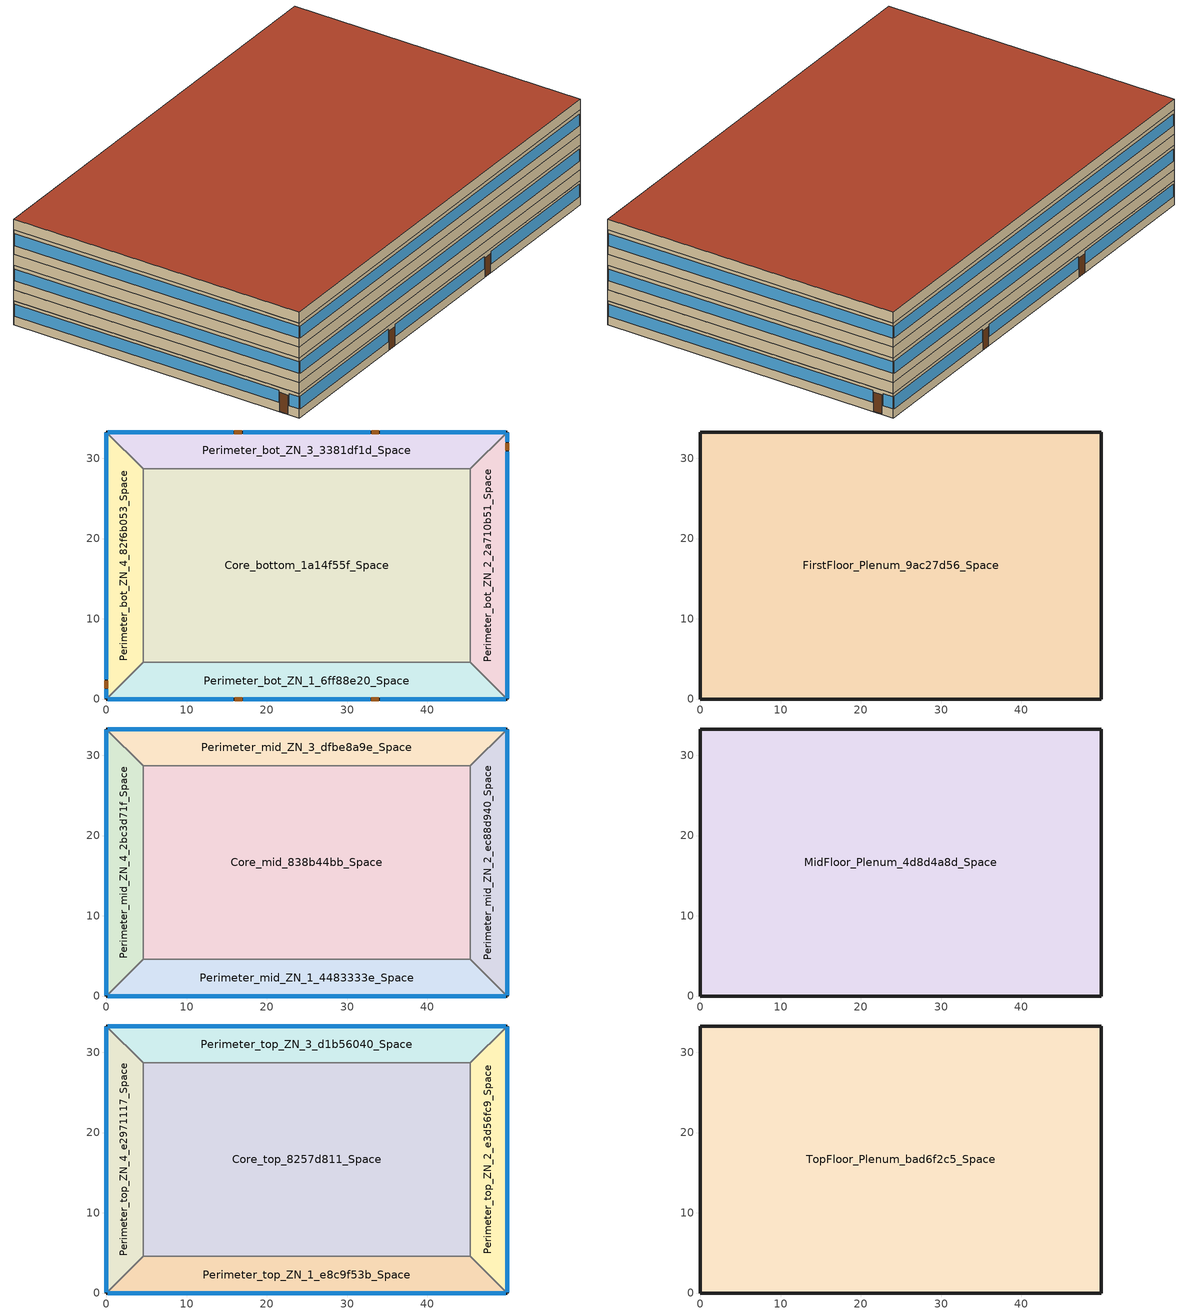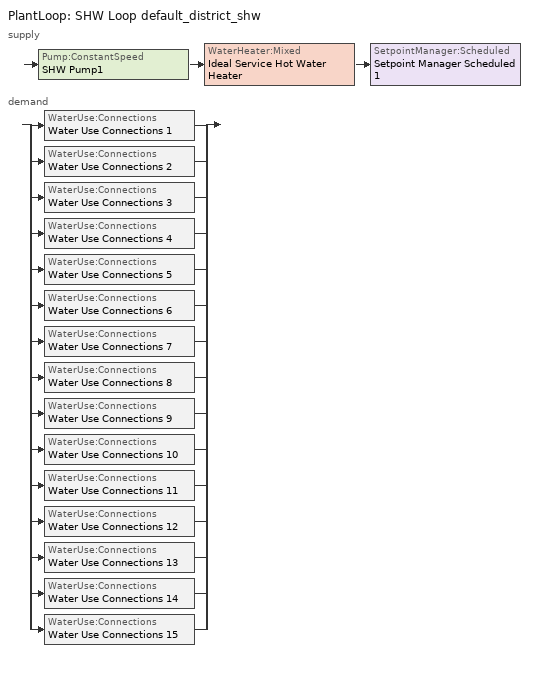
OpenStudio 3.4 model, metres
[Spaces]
Perimeter_bot_ZN_2_2a710b51_Space
 floor ground: 49.91,33.27 49.91,0 45.34,4.57 45.34,28.7 z0
 wall outside: 49.91,0 49.91,33.27 z0:2.74
 wall to Perimeter_bot_ZN_3_3381df1d_Space: 49.91,33.27 45.34,28.7 z0:2.74
 wall to Core_bottom_1a14f55f_Space: 45.34,28.7 45.34,4.57 z0:2.74
 wall to Perimeter_bot_ZN_1_6ff88e20_Space: 45.34,4.57 49.91,0 z0:2.74
 window (U 0.54 SHGC 0.25 Simple Glazing Window): 49.91,0.08 49.91,30.84 / 49.91,32.05 49.91,33.19 z0.99:2.36
 door (Typical Insulated Metal Door-R3): 49.91,30.99 49.91,31.9 z0.02:2.15
Perimeter_bot_ZN_3_3381df1d_Space
 floor ground: 49.91,33.27 45.34,28.7 4.57,28.7 0,33.27 z0
 wall outside: 49.91,33.27 0,33.27 z0:2.74
 wall to Perimeter_bot_ZN_4_82f6b053_Space: 0,33.27 4.57,28.7 z0:2.74
 wall to Core_bottom_1a14f55f_Space: 4.57,28.7 45.34,28.7 z0:2.74
 window (U 0.54 SHGC 0.25 Simple Glazing Window): 32.87,33.27 17.04,33.27 / 49.79,33.27 34.09,33.27 / 15.82,33.27 0.12,33.27 z0.98:2.37
 door (Typical Insulated Metal Door-R3): 16.84,33.27 15.93,33.27 / 33.94,33.27 33.03,33.27 z0.02:2.15
Perimeter_bot_ZN_4_82f6b053_Space
 floor ground: 4.57,28.7 4.57,4.57 0,0 0,33.27 z0
 wall outside: 0,33.27 0,0 z0:2.74
 wall to Perimeter_bot_ZN_1_6ff88e20_Space: 0,0 4.57,4.57 z0:2.74
 wall to Core_bottom_1a14f55f_Space: 4.57,4.57 4.57,28.7 z0:2.74
 window (U 0.54 SHGC 0.25 Simple Glazing Window): 0,33.19 0,2.44 / 0,1.22 0,0.08 z0.99:2.36
 door (Typical Insulated Metal Door-R3): 0,2.28 0,1.37 z0.02:2.15
Perimeter_bot_ZN_1_6ff88e20_Space
 floor ground: 49.91,0 0,0 4.57,4.57 45.34,4.57 z0
 wall outside: 0,0 49.91,0 z0:2.74
 wall to Core_bottom_1a14f55f_Space: 45.34,4.57 4.57,4.57 z0:2.74
 window (U 0.54 SHGC 0.25 Simple Glazing Window): 34.09,0 49.79,0 / 0.12,0 15.82,0 / 17.04,0 32.87,0 z0.98:2.37
 door (Typical Insulated Metal Door-R3): 16,0 16.92,0 / 33.01,0 33.93,0 z0.02:2.15
Core_bottom_1a14f55f_Space
 floor ground: 45.34,28.7 45.34,4.57 4.57,4.57 4.57,28.7 z0
FirstFloor_Plenum_9ac27d56_Space
 floor to Core_bottom_1a14f55f_Space: 45.34,28.7 45.34,4.57 4.57,4.57 4.57,28.7 z2.74
 floor to Perimeter_bot_ZN_1_6ff88e20_Space: 49.91,0 0,0 4.57,4.57 45.34,4.57 z2.74
 floor to Perimeter_bot_ZN_4_82f6b053_Space: 0,33.27 4.57,28.7 4.57,4.57 0,0 z2.74
 floor to Perimeter_bot_ZN_3_3381df1d_Space: 49.91,33.27 45.34,28.7 4.57,28.7 0,33.27 z2.74
 floor to Perimeter_bot_ZN_2_2a710b51_Space: 49.91,33.27 49.91,0 45.34,4.57 45.34,28.7 z2.74
 wall outside: 0,0 49.91,0 49.91,33.27 0,33.27 0,0 z2.74:3.96
Perimeter_mid_ZN_2_ec88d940_Space
 floor to FirstFloor_Plenum_9ac27d56_Space: 49.91,33.27 49.91,0 45.34,4.57 45.34,28.7 z3.96
 wall outside: 49.91,0 49.91,33.27 z3.96:6.7
 wall to Perimeter_mid_ZN_3_dfbe8a9e_Space: 49.91,33.27 45.34,28.7 z3.96:6.7
 wall to Core_mid_838b44bb_Space: 45.34,28.7 45.34,4.57 z3.96:6.7
 wall to Perimeter_mid_ZN_1_4483333e_Space: 45.34,4.57 49.91,0 z3.96:6.7
 window (U 0.54 SHGC 0.25 Simple Glazing Window): 49.91,0.08 49.91,33.19 z4.98:6.29
Perimeter_mid_ZN_3_dfbe8a9e_Space
 floor to FirstFloor_Plenum_9ac27d56_Space: 49.91,33.27 45.34,28.7 4.57,28.7 0,33.27 z3.96
 wall outside: 49.91,33.27 0,33.27 z3.96:6.7
 wall to Perimeter_mid_ZN_4_2bc3d71f_Space: 0,33.27 4.57,28.7 z3.96:6.7
 wall to Core_mid_838b44bb_Space: 4.57,28.7 45.34,28.7 z3.96:6.7
 window (U 0.54 SHGC 0.25 Simple Glazing Window): 49.79,33.27 0.12,33.27 z4.98:6.29
Perimeter_mid_ZN_4_2bc3d71f_Space
 floor to FirstFloor_Plenum_9ac27d56_Space: 4.57,28.7 4.57,4.57 0,0 0,33.27 z3.96
 wall outside: 0,33.27 0,0 z3.96:6.7
 wall to Perimeter_mid_ZN_1_4483333e_Space: 0,0 4.57,4.57 z3.96:6.7
 wall to Core_mid_838b44bb_Space: 4.57,4.57 4.57,28.7 z3.96:6.7
 window (U 0.54 SHGC 0.25 Simple Glazing Window): 0,33.19 0,0.08 z4.98:6.29
Perimeter_mid_ZN_1_4483333e_Space
 floor to FirstFloor_Plenum_9ac27d56_Space: 49.91,0 0,0 4.57,4.57 45.34,4.57 z3.96
 wall outside: 0,0 49.91,0 z3.96:6.7
 wall to Core_mid_838b44bb_Space: 45.34,4.57 4.57,4.57 z3.96:6.7
 window (U 0.54 SHGC 0.25 Simple Glazing Window): 0.12,0 49.79,0 z4.98:6.29
Core_mid_838b44bb_Space
 floor to FirstFloor_Plenum_9ac27d56_Space: 45.34,28.7 45.34,4.57 4.57,4.57 4.57,28.7 z3.96
MidFloor_Plenum_4d8d4a8d_Space
 floor to Core_mid_838b44bb_Space: 45.34,28.7 45.34,4.57 4.57,4.57 4.57,28.7 z6.7
 floor to Perimeter_mid_ZN_1_4483333e_Space: 49.91,0 0,0 4.57,4.57 45.34,4.57 z6.7
 floor to Perimeter_mid_ZN_4_2bc3d71f_Space: 0,33.27 4.57,28.7 4.57,4.57 0,0 z6.7
 floor to Perimeter_mid_ZN_3_dfbe8a9e_Space: 49.91,33.27 45.34,28.7 4.57,28.7 0,33.27 z6.7
 floor to Perimeter_mid_ZN_2_ec88d940_Space: 49.91,33.27 49.91,0 45.34,4.57 45.34,28.7 z6.7
 wall outside: 0,0 49.91,0 49.91,33.27 0,33.27 0,0 z6.7:7.92
Perimeter_top_ZN_2_e3d56fc9_Space
 floor to MidFloor_Plenum_4d8d4a8d_Space: 49.91,33.27 49.91,0 45.34,4.57 45.34,28.7 z7.92
 wall outside: 49.91,0 49.91,33.27 z7.92:10.66
 wall to Perimeter_top_ZN_3_d1b56040_Space: 49.91,33.27 45.34,28.7 z7.92:10.66
 wall to Core_top_8257d811_Space: 45.34,28.7 45.34,4.57 z7.92:10.66
 wall to Perimeter_top_ZN_1_e8c9f53b_Space: 45.34,4.57 49.91,0 z7.92:10.66
 window (U 0.54 SHGC 0.25 Simple Glazing Window): 49.91,0.08 49.91,33.19 z8.94:10.26
Perimeter_top_ZN_3_d1b56040_Space
 floor to MidFloor_Plenum_4d8d4a8d_Space: 49.91,33.27 45.34,28.7 4.57,28.7 0,33.27 z7.92
 wall outside: 49.91,33.27 0,33.27 z7.92:10.66
 wall to Perimeter_top_ZN_4_e2971117_Space: 0,33.27 4.57,28.7 z7.92:10.66
 wall to Core_top_8257d811_Space: 4.57,28.7 45.34,28.7 z7.92:10.66
 window (U 0.54 SHGC 0.25 Simple Glazing Window): 49.79,33.27 0.12,33.27 z8.94:10.26
Perimeter_top_ZN_4_e2971117_Space
 floor to MidFloor_Plenum_4d8d4a8d_Space: 4.57,28.7 4.57,4.57 0,0 0,33.27 z7.92
 wall outside: 0,33.27 0,0 z7.92:10.66
 wall to Perimeter_top_ZN_1_e8c9f53b_Space: 0,0 4.57,4.57 z7.92:10.66
 wall to Core_top_8257d811_Space: 4.57,4.57 4.57,28.7 z7.92:10.66
 window (U 0.54 SHGC 0.25 Simple Glazing Window): 0,33.19 0,0.08 z8.94:10.26
Perimeter_top_ZN_1_e8c9f53b_Space
 floor to MidFloor_Plenum_4d8d4a8d_Space: 49.91,0 0,0 4.57,4.57 45.34,4.57 z7.92
 wall outside: 0,0 49.91,0 z7.92:10.66
 wall to Core_top_8257d811_Space: 45.34,4.57 4.57,4.57 z7.92:10.66
 window (U 0.54 SHGC 0.25 Simple Glazing Window): 0.12,0 49.79,0 z8.94:10.26
Core_top_8257d811_Space
 floor to MidFloor_Plenum_4d8d4a8d_Space: 45.34,28.7 45.34,4.57 4.57,4.57 4.57,28.7 z7.92
TopFloor_Plenum_bad6f2c5_Space
 floor to Perimeter_top_ZN_1_e8c9f53b_Space: 49.91,0 0,0 4.57,4.57 45.34,4.57 z10.67
 floor to Core_top_8257d811_Space: 45.34,28.7 45.34,4.57 4.57,4.57 4.57,28.7 z10.67
 floor to Perimeter_top_ZN_3_d1b56040_Space: 49.91,33.27 45.34,28.7 4.57,28.7 0,33.27 z10.67
 floor to Perimeter_top_ZN_2_e3d56fc9_Space: 49.91,33.27 49.91,0 45.34,4.57 45.34,28.7 z10.67
 floor to Perimeter_top_ZN_4_e2971117_Space: 0,33.27 4.57,28.7 4.57,4.57 0,0 z10.67
 wall outside: 0,0 49.91,0 49.91,33.27 0,33.27 0,0 z10.67:11.89
 roof outside: 0,33.27 0,0 49.91,0 49.91,33.27 z11.89
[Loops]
PlantLoop 'SHW Loop default_district_shw'
 supply: Pump:ConstantSpeed 'SHW Pump1' > WaterHeater:Mixed 'Ideal Service Hot Water Heater' > SetpointManager:Scheduled 'Setpoint Manager Scheduled 1'
 demand: split
  | WaterUse:Connections 'Water Use Connections 1'
  | WaterUse:Connections 'Water Use Connections 2'
  | WaterUse:Connections 'Water Use Connections 3'
  | WaterUse:Connections 'Water Use Connections 4'
  | WaterUse:Connections 'Water Use Connections 5'
  | WaterUse:Connections 'Water Use Connections 6'
  | WaterUse:Connections 'Water Use Connections 7'
  | WaterUse:Connections 'Water Use Connections 8'
  | WaterUse:Connections 'Water Use Connections 9'
  | WaterUse:Connections 'Water Use Connections 10'
  | WaterUse:Connections 'Water Use Connections 11'
  | WaterUse:Connections 'Water Use Connections 12'
  | WaterUse:Connections 'Water Use Connections 13'
  | WaterUse:Connections 'Water Use Connections 14'
  | WaterUse:Connections 'Water Use Connections 15'
[Building]
Building 1: North Axis {deg}=0; Default Construction Set=Default Generic Construction Set; Standards Building Type=MediumOffice
[Site]
Site 1: Terrain=City
[SizingPeriod:DesignDay] Day of Month=21; Humidity Condition Type=Wetbulb; Solar Model Indicator=ASHRAEClearSky
Name | Maximum Dry-Bulb Temperature {C} | Daily Dry-Bulb Temperature Range {deltaC} | Barometric Pressure {Pa} | Wind Speed {m/s} | Wind Direction {deg} | Sky Clearness | Month | Day Type | Wetbulb or DewPoint at Maximum Dry-Bulb {C}
Tucscon-Davis-Monthan AFB Heating Design Day 99.6% Condns DB | 0.1 | 0 | 92091.4 | 2.5 | 150 | 0 | 12 | WinterDesignDay | 0.1
Tucscon-Davis-Monthan AFB Cooling Design Day 0.4% Condns DB=>MWB | 40 | 16.3 | 92091 | 4.9 | 292 | 1 | 6 | SummerDesignDay | 17.3
[Site:WaterMainsTemperature]
Calculation Method=CorrelationFromWeatherFile
[ClimateZones]
Climate Zone Institution Name 1=ASHRAE; Climate Zone Document Name 1=ANSI/ASHRAE Standard 169; Climate Zone Document Year 1=2006; Climate Zone Value 1=3A
[Material]
Name | Roughness | Thickness {m} | Conductivity {W/m-K} | Density {kg/m3} | Specific Heat {J/kg-K} | Thermal Absorptance | Solar Absorptance | Visible Absorptance
Roof Membrane - Highly | VeryRough | 0.0095 | 0.16 | 1211.29 | 1460 | 0.75 | 0.45 | 0.7
G01 13mm gypsum board | Smooth | 0.0127 | 0.16 | 800 | 1090 | 0.9 | 0.7 | 0.5
25mm Stucco | Smooth | 0.0254 | 0.72 | 1856 | 840 | 0.9 | 0.7 | 0.7
Acoustic Tile - 1/2 in. | MediumSmooth | 0.0127 | 0.057633 | 288.332 | 795.492 | 0.9 | 0 | 0
Std Wood 6inch | MediumSmooth | 0.15 | 0.12 | 540 | 1210 | 0.9 | 0.7 | 0.7
F08 Metal surface | Smooth | 0.0008 | 45.2497 | 7824.02 | 499.678 | 0.9 | 0.7 | 0.7
100mm Normalweight Concrete floor | MediumSmooth | 0.1016 | 2.31 | 2322 | 832 | 0.9 | 0.7 | 0.7
Metal Roof Surface | Smooth | 0.0008 | 45.28 | 7824 | 500 | 0.9 | 0.7 | 0.7
5/8 in. Gypsum Board | MediumSmooth | 0.0159 | 0.16 | 800 | 1090 | 0.9 | 0.7 | 0.7
4in. Normalweight Concrete | MediumRough | 0.1016 | 2.31 | 2322 | 832 | 0.9 | 0.7 | 0.7
8in. Normalweight Concrete | MediumRough | 0.2032 | 2.31 | 2322 | 832 | 0.9 | 0.7 | 0.7
Generic Roof Membrane | MediumRough | 0.01 | 0.16 | 1120 | 1460 | 0.9 | 0.65 | 0.65
Generic Acoustic Tile | MediumSmooth | 0.02 | 0.06 | 368 | 590 | 0.9 | 0.2 | 0.2
Generic 25mm Wood | MediumSmooth | 0.0254 | 0.15 | 608 | 1630 | 0.9 | 0.5 | 0.5
Generic HW Concrete | MediumRough | 0.2 | 1.95 | 2240 | 900 | 0.9 | 0.8 | 0.8
Generic Gypsum Board | MediumSmooth | 0.0127 | 0.16 | 800 | 1090 | 0.9 | 0.5 | 0.5
Generic Wall Air Gap | Smooth | 0.1 | 0.667 | 1.28 | 1000 | 0.9 | 0.7 | 0.7
Generic Ceiling Air Gap | Smooth | 0.1 | 0.556 | 1.28 | 1000 | 0.9 | 0.7 | 0.7
Generic Brick | MediumRough | 0.1 | 0.9 | 1920 | 790 | 0.9 | 0.65 | 0.65
Generic 50mm Insulation; Generic 25mm Insulation | MediumRough | 0.05 | 0.03 | 43 | 1210 | 0.9 | 0.7 | 0.7
Generic Painted Metal | Smooth | 0.0015 | 45 | 7690 | 410 | 0.9 | 0.5 | 0.5
Generic LW Concrete | MediumRough | 0.1 | 0.53 | 1280 | 840 | 0.9 | 0.8 | 0.8
Material 1 | Smooth | 0.1 | 0.1 | 0.1 | 100 |  | 0.65 | 0.65
[WindowMaterial:SimpleGlazingSystem] Solar Heat Gain Coefficient=0.25; Visible Transmittance=0.6
Name | U-Factor {W/m2-K}
WindowMaterial_1068f438 | 3.066262
U 0.54 SHGC 0.25 Simple Glazing | 3.06612
[Material:NoMass] Thermal Absorptance=0.9; Solar Absorptance=0.7
Name | Roughness | Thermal Resistance {m2-K/W} | Visible Absorptance
Typical Insulation R-9.73 | Smooth | 1.712828 | 0.7
Typical Insulation R-1.85 | Smooth | 0.326262 | 0.7
Typical Insulation R-6.78; Typical Carpet pad | Smooth | 0.21648 | 0.8
CP02 Carpet Pad | VeryRough | 0.21648 | 0.8
Typical Insulation R-24.52 | Smooth | 4.318887 | 0.7
Typical Insulation-R3 | MediumSmooth | 0.528331 | 0.7
[Construction]
Typical Insulated Steel Frame: 25mm Stucco, 5/8 in. Gypsum Board, Typical Insulation R-9.73, 5/8 in. Gypsum Board
Plenum Acoustic Tile: Acoustic Tile - 1/2 in.
U 0.54 SHGC 0.25 Simple Glazing Window: U 0.54 SHGC 0.25 Simple Glazing
InteriorFurnishings: Std Wood 6inch
Typical Interior Wall: G01 13mm gypsum board, G01 13mm gypsum board
U 0.54 SHGC 0.25 Simple Glazing: WindowMaterial_1068f438
Typical Insulated Carpeted 8in: 8in. Normalweight Concrete, Typical Carpet pad
Typical Insulated Metal Door-R3: F08 Metal surface, Typical Insulation-R3
Typical Insulated Metal Door: F08 Metal surface, Typical Insulation R-1.85
Typical Interior Floor: CP02 Carpet Pad, 100mm Normalweight Concrete floor
Typical IEAD Roof - Highly reflective: Roof Membrane - Highly, Typical Insulation R-24.52, Metal Roof Surface
Typical Interior Ceiling: 100mm Normalweight Concrete floor, CP02 Carpet Pad
Typical Insulated Exterior Mass: Typical Insulation R-6.78, 4in. Normalweight Concrete, Typical Carpet pad
Generic Interior Door: Generic 25mm Wood
Generic Single Pane: Generic Clear Glass
Generic Shade: Material 1
Generic Interior Ceiling: Generic LW Concrete, Generic Ceiling Air Gap, Generic Acoustic Tile
Generic Interior Wall: Generic Gypsum Board, Generic Wall Air Gap, Generic Gypsum Board
Generic Exposed Floor: Generic Painted Metal, Generic Ceiling Air Gap, Generic 50mm Insulation, Generic LW Concrete
Generic Interior Floor: Generic Acoustic Tile, Generic Ceiling Air Gap, Generic LW Concrete
Generic Ground Slab: Generic 50mm Insulation, Generic HW Concrete
Generic Roof: Generic Roof Membrane, Generic 50mm Insulation, Generic LW Concrete, Generic Ceiling Air Gap, Generic Acoustic Tile
Generic Exterior Wall: Generic Brick, Generic LW Concrete, Generic 50mm Insulation, Generic Wall Air Gap, Generic Gypsum Board
Generic Underground Wall: Generic 50mm Insulation, Generic HW Concrete, Generic Wall Air Gap, Generic Gypsum Board
Generic Underground Roof: Generic 50mm Insulation, Generic HW Concrete, Generic Ceiling Air Gap, Generic Acoustic Tile
Generic Double Pane: Generic Low-e Glass, Generic Window Air Gap, Generic Clear Glass
Generic Exterior Door: Generic Painted Metal, Generic 25mm Insulation, Generic Painted Metal
[DefaultConstructionSet]
Name | Default Exterior Surface Constructions | Default Interior Surface Constructions | Default Ground Contact Surface Constructions | Default Exterior SubSurface Constructions | Default Interior SubSurface Constructions | Adiabatic Surface Construction | Interior Partition Construction | Space Shading Construction
ConstructionSet_a67eca3e | Default Surface Constructions 2 | Default Surface Constructions 1 | Default Surface Constructions 3 | Default Sub Surface Constructions 2 | Default Sub Surface Constructions 1
ConstructionSet_f44f00f3 | Default Surface Constructions 5 | Default Surface Constructions 4 | Default Surface Constructions 6 | Default Sub Surface Constructions 4 | Default Sub Surface Constructions 3 | Typical Interior Wall
Default Generic Construction Set | Default Surface Constructions 8 | Default Surface Constructions 7 | Default Surface Constructions 9 | Default Sub Surface Constructions 6 | Default Sub Surface Constructions 5 | Generic Interior Wall | Generic Air Boundary | Generic Shade
[DefaultSurfaceConstructions]
Name | Floor Construction | Roof Ceiling Construction | Wall Construction
Default Surface Constructions 1 | Plenum Acoustic Tile | Typical Interior Ceiling
Default Surface Constructions 2; Default Surface Constructions 3
Default Surface Constructions 4 | Typical Interior Floor | Plenum Acoustic Tile | Typical Interior Wall
Default Surface Constructions 5 | Typical Insulated Exterior Mass | Typical IEAD Roof - Highly reflective | Typical Insulated Steel Frame
Default Surface Constructions 6 | Typical Insulated Carpeted 8in
Default Surface Constructions 7 | Generic Interior Floor | Generic Interior Ceiling | Generic Interior Wall
Default Surface Constructions 8 | Generic Exposed Floor | Generic Roof | Generic Exterior Wall
Default Surface Constructions 9 | Generic Ground Slab | Generic Underground Roof | Generic Underground Wall
[DefaultSubSurfaceConstructions]
Name | Fixed Window Construction | Operable Window Construction | Door Construction | Glass Door Construction | Overhead Door Construction | Skylight Construction
Default Sub Surface Constructions 1; Default Sub Surface Constructions 2; Default Sub Surface Constructions 3
Default Sub Surface Constructions 4 | U 0.54 SHGC 0.25 Simple Glazing | U 0.54 SHGC 0.25 Simple Glazing | Typical Insulated Metal Door
Default Sub Surface Constructions 5 | Generic Single Pane | Generic Single Pane | Generic Interior Door | Generic Single Pane
Default Sub Surface Constructions 6 | Generic Double Pane | Generic Double Pane | Generic Exterior Door | Generic Double Pane | Generic Exterior Door | Generic Double Pane
[WindowMaterial:Gas]
Generic Window Air Gap: Gas Type=Air; Thickness {m}=0.0127
[WindowMaterial:Glazing] Optical Data Type=SpectralAverage; Thickness {m}=0.006; Infrared Transmittance at Normal Incidence=0; Front Side Infrared Hemispherical Emissivity=0.84; Conductivity {W/m-K}=1; Dirt Correction Factor for Solar and Visible Transmittance=1; Solar Diffusing=No
Name | Solar Transmittance at Normal Incidence | Front Side Solar Reflectance at Normal Incidence | Back Side Solar Reflectance at Normal Incidence | Visible Transmittance at Normal Incidence | Front Side Visible Reflectance at Normal Incidence | Back Side Visible Reflectance at Normal Incidence | Back Side Infrared Hemispherical Emissivity
Generic Low-e Glass | 0.45 | 0.36 | 0.36 | 0.71 | 0.21 | 0.21 | 0.047
Generic Clear Glass | 0.77 | 0.07 | 0.07 | 0.88 | 0.08 | 0.08 | 0.84
[Construction:AirBoundary]
Generic Air Boundary: None, 0
[SpaceType]
custom_prototype_ideal_prog: Design Specification Outdoor Air Object=2016::WholeBuilding::Md Office_Ventilation
[People:Definition]
2016::WholeBuilding::Md Office_People: Number of People Calculation Method=People/Area; People per Space Floor Area {person/m2}=0.0538196; Fraction Radiant=0.3; Sensible Heat Fraction=Autocalculate
[People]
2016::WholeBuilding::Md Office_People: People Definition=2016::WholeBuilding::Md Office_People; Space or SpaceType=custom_prototype_ideal_prog; Number of People Schedule=OfficeMedium BLDG_OCC_SCH; Activity Level Schedule=OfficeMedium ACTIVITY_SCH; Multiplier=1
[Lights:Definition]
2016::WholeBuilding::Md Office_Lighting: Design Level Calculation Method=Watts/Area; Watts per Space Floor Area {W/m2}=8.503481; Fraction Radiant=0.7; Fraction Visible=0.2; Return Air Fraction=0
[Lights]
2016::WholeBuilding::Md Office_Lighting: Lights Definition=2016::WholeBuilding::Md Office_Lighting; Space or SpaceType=custom_prototype_ideal_prog; Schedule=OfficeMedium BLDG_LIGHT_SCH_2013; Fraction Replaceable=1
[ElectricEquipment:Definition]
2016::WholeBuilding::Md Office_Electric: Design Level Calculation Method=Watts/Area; Watts per Space Floor Area {W/m2}=8.072925; Fraction Latent=0; Fraction Radiant=0.5; Fraction Lost=0
[ElectricEquipment]
2016::WholeBuilding::Md Office_Electric: Electric Equipment Definition=2016::WholeBuilding::Md Office_Electric; Space or SpaceType=custom_prototype_ideal_prog; Schedule=OfficeMedium BLDG_EQUIP_SCH_2013
[SpaceInfiltration:DesignFlowRate]
2016::WholeBuilding::Md Office_Infiltration: Space or SpaceType=custom_prototype_ideal_prog; Schedule=OfficeMedium INFIL_SCH_PNNL; Design Flow Rate Calculation Method=Flow/ExteriorArea; Flow per Exterior Surface Area {m3/s-m2}=0.00030226; Constant Term Coefficient=1; Temperature Term Coefficient=0; Velocity Term Coefficient=0
[DesignSpecification:OutdoorAir]
2016::WholeBuilding::Md Office_Ventilation: Outdoor Air Flow per Floor Area {m3/s-m2}=0.0004318; Outdoor Air Flow Rate {m3/s}=0; Outdoor Air Flow Air Changes per Hour {1/hr}=0
[Space]
Name | Space Type | Default Construction Set | Building Story | Thermal Zone | Part of Total Floor Area
Perimeter_bot_ZN_2_2a710b51_Space | custom_prototype_ideal_prog | ConstructionSet_f44f00f3 | Floor1 | Perimeter_bot_ZN_2_2a710b51
Perimeter_bot_ZN_3_3381df1d_Space | custom_prototype_ideal_prog | ConstructionSet_f44f00f3 | Floor1 | Perimeter_bot_ZN_3_3381df1d
Perimeter_bot_ZN_4_82f6b053_Space | custom_prototype_ideal_prog | ConstructionSet_f44f00f3 | Floor1 | Perimeter_bot_ZN_4_82f6b053
Perimeter_bot_ZN_1_6ff88e20_Space | custom_prototype_ideal_prog | ConstructionSet_f44f00f3 | Floor1 | Perimeter_bot_ZN_1_6ff88e20
Core_bottom_1a14f55f_Space | custom_prototype_ideal_prog | ConstructionSet_f44f00f3 | Floor1 | Core_bottom_1a14f55f
TopFloor_Plenum_bad6f2c5_Space |  | ConstructionSet_a67eca3e | Floor4 | TopFloor_Plenum_bad6f2c5 | No
FirstFloor_Plenum_9ac27d56_Space |  | ConstructionSet_a67eca3e | Floor2 | FirstFloor_Plenum_9ac27d56 | No
Perimeter_mid_ZN_2_ec88d940_Space | custom_prototype_ideal_prog | ConstructionSet_f44f00f3 | Floor2 | Perimeter_mid_ZN_2_ec88d940
Perimeter_mid_ZN_3_dfbe8a9e_Space | custom_prototype_ideal_prog | ConstructionSet_f44f00f3 | Floor2 | Perimeter_mid_ZN_3_dfbe8a9e
Perimeter_mid_ZN_4_2bc3d71f_Space | custom_prototype_ideal_prog | ConstructionSet_f44f00f3 | Floor2 | Perimeter_mid_ZN_4_2bc3d71f
Perimeter_mid_ZN_1_4483333e_Space | custom_prototype_ideal_prog | ConstructionSet_f44f00f3 | Floor2 | Perimeter_mid_ZN_1_4483333e
Core_mid_838b44bb_Space | custom_prototype_ideal_prog | ConstructionSet_f44f00f3 | Floor2 | Core_mid_838b44bb
MidFloor_Plenum_4d8d4a8d_Space |  | ConstructionSet_a67eca3e | Floor3 | MidFloor_Plenum_4d8d4a8d | No
Perimeter_top_ZN_2_e3d56fc9_Space | custom_prototype_ideal_prog | ConstructionSet_f44f00f3 | Floor3 | Perimeter_top_ZN_2_e3d56fc9
Perimeter_top_ZN_3_d1b56040_Space | custom_prototype_ideal_prog | ConstructionSet_f44f00f3 | Floor3 | Perimeter_top_ZN_3_d1b56040
Perimeter_top_ZN_4_e2971117_Space | custom_prototype_ideal_prog | ConstructionSet_f44f00f3 | Floor3 | Perimeter_top_ZN_4_e2971117
Perimeter_top_ZN_1_e8c9f53b_Space | custom_prototype_ideal_prog | ConstructionSet_f44f00f3 | Floor3 | Perimeter_top_ZN_1_e8c9f53b
Core_top_8257d811_Space | custom_prototype_ideal_prog | ConstructionSet_f44f00f3 | Floor3 | Core_top_8257d811
[ThermalZone] Use Ideal Air Loads=No
Name | Ceiling Height {m} | Volume {m3} | Thermostat
Perimeter_bot_ZN_2_2a710b51 | 2.74 | 359.555 | 2016::WholeBuilding::Md Office_Setpoint
Perimeter_bot_ZN_3_3381df1d | 2.74 | 567.974 | 2016::WholeBuilding::Md Office_Setpoint 1
Perimeter_bot_ZN_4_82f6b053 | 2.74 | 359.555 | 2016::WholeBuilding::Md Office_Setpoint 2
Perimeter_bot_ZN_1_6ff88e20 | 2.74 | 567.974 | 2016::WholeBuilding::Md Office_Setpoint 3
Core_bottom_1a14f55f | 2.74 | 2695.34 | 2016::WholeBuilding::Md Office_Setpoint 4
TopFloor_Plenum_bad6f2c5; FirstFloor_Plenum_9ac27d56; MidFloor_Plenum_4d8d4a8d | 1.22 | 2026.09
Perimeter_mid_ZN_2_ec88d940 | 2.74 | 359.555 | 2016::WholeBuilding::Md Office_Setpoint 5
Perimeter_mid_ZN_3_dfbe8a9e | 2.74 | 567.974 | 2016::WholeBuilding::Md Office_Setpoint 6
Perimeter_mid_ZN_4_2bc3d71f | 2.74 | 359.555 | 2016::WholeBuilding::Md Office_Setpoint 7
Perimeter_mid_ZN_1_4483333e | 2.74 | 567.974 | 2016::WholeBuilding::Md Office_Setpoint 8
Core_mid_838b44bb | 2.74 | 2695.34 | 2016::WholeBuilding::Md Office_Setpoint 9
Perimeter_top_ZN_2_e3d56fc9 | 2.74 | 359.555 | 2016::WholeBuilding::Md Office_Setpoint 10
Perimeter_top_ZN_3_d1b56040 | 2.74 | 567.974 | 2016::WholeBuilding::Md Office_Setpoint 11
Perimeter_top_ZN_4_e2971117 | 2.74 | 359.555 | 2016::WholeBuilding::Md Office_Setpoint 12
Perimeter_top_ZN_1_e8c9f53b | 2.74 | 567.974 | 2016::WholeBuilding::Md Office_Setpoint 13
Core_top_8257d811 | 2.74 | 2695.34 | 2016::WholeBuilding::Md Office_Setpoint 14
[Sizing:Zone] Zone Cooling Design Supply Air Temperature Input Method=SupplyAirTemperature; Zone Cooling Design Supply Air Temperature {C}=14; Zone Cooling Design Supply Air Temperature Difference {deltaC}=11.11; Zone Heating Design Supply Air Temperature Input Method=SupplyAirTemperature; Zone Heating Design Supply Air Temperature {C}=40; Zone Heating Design Supply Air Temperature Difference {deltaC}=11.11; Zone Cooling Design Supply Air Humidity Ratio {kg-H2O/kg-air}=0.0085; Zone Heating Design Supply Air Humidity Ratio {kg-H2O/kg-air}=0.008; Cooling Design Air Flow Method=DesignDay; Heating Design Air Flow Method=DesignDay; Account for Dedicated Outdoor Air System=No; Dedicated Outdoor Air System Control Strategy=NeutralSupplyAir; Dedicated Outdoor Air Low Setpoint Temperature for Design {C}=autosize; Dedicated Outdoor Air High Setpoint Temperature for Design {C}=autosize
Perimeter_bot_ZN_2_2a710b51; Perimeter_bot_ZN_3_3381df1d; Perimeter_bot_ZN_4_82f6b053; Perimeter_bot_ZN_1_6ff88e20; Core_bottom_1a14f55f; TopFloor_Plenum_bad6f2c5; FirstFloor_Plenum_9ac27d56; Perimeter_mid_ZN_2_ec88d940; Perimeter_mid_ZN_3_dfbe8a9e; Perimeter_mid_ZN_4_2bc3d71f; Perimeter_mid_ZN_1_4483333e; Core_mid_838b44bb; MidFloor_Plenum_4d8d4a8d; Perimeter_top_ZN_2_e3d56fc9; Perimeter_top_ZN_3_d1b56040; Perimeter_top_ZN_4_e2971117; Perimeter_top_ZN_1_e8c9f53b; Core_top_8257d811
[Zone equipment]
Perimeter_bot_ZN_2_2a710b51: Perimeter_bot_ZN_2_2a710b51 Ideal Loads Air System
Perimeter_bot_ZN_3_3381df1d: Perimeter_bot_ZN_3_3381df1d Ideal Loads Air System
Perimeter_bot_ZN_4_82f6b053: Perimeter_bot_ZN_4_82f6b053 Ideal Loads Air System
Perimeter_bot_ZN_1_6ff88e20: Perimeter_bot_ZN_1_6ff88e20 Ideal Loads Air System
Core_bottom_1a14f55f: Core_bottom_1a14f55f Ideal Loads Air System
Perimeter_mid_ZN_2_ec88d940: Perimeter_mid_ZN_2_ec88d940 Ideal Loads Air System
Perimeter_mid_ZN_3_dfbe8a9e: Perimeter_mid_ZN_3_dfbe8a9e Ideal Loads Air System
Perimeter_mid_ZN_4_2bc3d71f: Perimeter_mid_ZN_4_2bc3d71f Ideal Loads Air System
Perimeter_mid_ZN_1_4483333e: Perimeter_mid_ZN_1_4483333e Ideal Loads Air System
Core_mid_838b44bb: Core_mid_838b44bb Ideal Loads Air System
Perimeter_top_ZN_2_e3d56fc9: Perimeter_top_ZN_2_e3d56fc9 Ideal Loads Air System
Perimeter_top_ZN_3_d1b56040: Perimeter_top_ZN_3_d1b56040 Ideal Loads Air System
Perimeter_top_ZN_4_e2971117: Perimeter_top_ZN_4_e2971117 Ideal Loads Air System
Perimeter_top_ZN_1_e8c9f53b: Perimeter_top_ZN_1_e8c9f53b Ideal Loads Air System
Core_top_8257d811: Core_top_8257d811 Ideal Loads Air System
[BuildingStory]
Floor1; Floor4; Floor2; Floor3
[InternalMass:Definition] Construction=InteriorFurnishings; Design Level Calculation Method=SurfaceArea
Name | Surface Area {m2}
Internal Mass Definition 1_1::Perimeter_bot_ZN_2_2a710b51_Space; Internal Mass Definition 1_3::Perimeter_bot_ZN_4_82f6b053_Space; Internal Mass Definition 1_1::Perimeter_mid_ZN_2_ec88d940_Space; Internal Mass Definition 1_3::Perimeter_mid_ZN_4_2bc3d71f_Space; Internal Mass Definition 1_1::Perimeter_top_ZN_2_e3d56fc9_Space; Internal Mass Definition 1_3::Perimeter_top_ZN_4_e2971117_Space | 262.44
Internal Mass Definition 1_2::Perimeter_bot_ZN_3_3381df1d_Space; Internal Mass Definition 1_4::Perimeter_bot_ZN_1_6ff88e20_Space; Internal Mass Definition 1_2::Perimeter_mid_ZN_3_dfbe8a9e_Space; Internal Mass Definition 1_4::Perimeter_mid_ZN_1_4483333e_Space; Internal Mass Definition 1_2::Perimeter_top_ZN_3_d1b56040_Space; Internal Mass Definition 1_4::Perimeter_top_ZN_1_e8c9f53b_Space | 414.58
Internal Mass Definition 1_5::Core_bottom_1a14f55f_Space; Internal Mass Definition 1_5::Core_mid_838b44bb_Space; Internal Mass Definition 1_5::Core_top_8257d811_Space | 1967.4
[InternalMass] Multiplier=1
Name | Internal Mass Definition | Space or SpaceType
Internal Mass Definition 1_1::Perimeter_bot_ZN_2_2a710b51_Space | Internal Mass Definition 1_1::Perimeter_bot_ZN_2_2a710b51_Space | Perimeter_bot_ZN_2_2a710b51_Space
Internal Mass Definition 1_2::Perimeter_bot_ZN_3_3381df1d_Space | Internal Mass Definition 1_2::Perimeter_bot_ZN_3_3381df1d_Space | Perimeter_bot_ZN_3_3381df1d_Space
Internal Mass Definition 1_3::Perimeter_bot_ZN_4_82f6b053_Space | Internal Mass Definition 1_3::Perimeter_bot_ZN_4_82f6b053_Space | Perimeter_bot_ZN_4_82f6b053_Space
Internal Mass Definition 1_4::Perimeter_bot_ZN_1_6ff88e20_Space | Internal Mass Definition 1_4::Perimeter_bot_ZN_1_6ff88e20_Space | Perimeter_bot_ZN_1_6ff88e20_Space
Internal Mass Definition 1_5::Core_bottom_1a14f55f_Space | Internal Mass Definition 1_5::Core_bottom_1a14f55f_Space | Core_bottom_1a14f55f_Space
Internal Mass Definition 1_1::Perimeter_mid_ZN_2_ec88d940_Space | Internal Mass Definition 1_1::Perimeter_mid_ZN_2_ec88d940_Space | Perimeter_mid_ZN_2_ec88d940_Space
Internal Mass Definition 1_2::Perimeter_mid_ZN_3_dfbe8a9e_Space | Internal Mass Definition 1_2::Perimeter_mid_ZN_3_dfbe8a9e_Space | Perimeter_mid_ZN_3_dfbe8a9e_Space
Internal Mass Definition 1_3::Perimeter_mid_ZN_4_2bc3d71f_Space | Internal Mass Definition 1_3::Perimeter_mid_ZN_4_2bc3d71f_Space | Perimeter_mid_ZN_4_2bc3d71f_Space
Internal Mass Definition 1_4::Perimeter_mid_ZN_1_4483333e_Space | Internal Mass Definition 1_4::Perimeter_mid_ZN_1_4483333e_Space | Perimeter_mid_ZN_1_4483333e_Space
Internal Mass Definition 1_5::Core_mid_838b44bb_Space | Internal Mass Definition 1_5::Core_mid_838b44bb_Space | Core_mid_838b44bb_Space
Internal Mass Definition 1_1::Perimeter_top_ZN_2_e3d56fc9_Space | Internal Mass Definition 1_1::Perimeter_top_ZN_2_e3d56fc9_Space | Perimeter_top_ZN_2_e3d56fc9_Space
Internal Mass Definition 1_2::Perimeter_top_ZN_3_d1b56040_Space | Internal Mass Definition 1_2::Perimeter_top_ZN_3_d1b56040_Space | Perimeter_top_ZN_3_d1b56040_Space
Internal Mass Definition 1_3::Perimeter_top_ZN_4_e2971117_Space | Internal Mass Definition 1_3::Perimeter_top_ZN_4_e2971117_Space | Perimeter_top_ZN_4_e2971117_Space
Internal Mass Definition 1_4::Perimeter_top_ZN_1_e8c9f53b_Space | Internal Mass Definition 1_4::Perimeter_top_ZN_1_e8c9f53b_Space | Perimeter_top_ZN_1_e8c9f53b_Space
Internal Mass Definition 1_5::Core_top_8257d811_Space | Internal Mass Definition 1_5::Core_top_8257d811_Space | Core_top_8257d811_Space
[WaterUse:Equipment:Definition] Target Temperature Schedule=60.0C Hot Water; Sensible Fraction Schedule=0.2 Hot Water Sensible Fraction; Latent Fraction Schedule=0.05 Hot Water Latent Fraction
Name | Peak Flow Rate {m3/s}
MediumOffice Building_Service Hot Water..Perimeter_bot_ZN_2_2a710b51; MediumOffice Building_Service Hot Water..Perimeter_bot_ZN_4_82f6b053; MediumOffice Building_Service Hot Water..Perimeter_mid_ZN_2_ec88d940; MediumOffice Building_Service Hot Water..Perimeter_mid_ZN_4_2bc3d71f; MediumOffice Building_Service Hot Water..Perimeter_top_ZN_2_e3d56fc9; MediumOffice Building_Service Hot Water..Perimeter_top_ZN_4_e2971117 | 1.41242e-06
MediumOffice Building_Service Hot Water..Perimeter_bot_ZN_3_3381df1d; MediumOffice Building_Service Hot Water..Perimeter_bot_ZN_1_6ff88e20; MediumOffice Building_Service Hot Water..Perimeter_mid_ZN_3_dfbe8a9e; MediumOffice Building_Service Hot Water..Perimeter_mid_ZN_1_4483333e; MediumOffice Building_Service Hot Water..Perimeter_top_ZN_3_d1b56040; MediumOffice Building_Service Hot Water..Perimeter_top_ZN_1_e8c9f53b | 2.23114e-06
MediumOffice Building_Service Hot Water..Core_bottom_1a14f55f; MediumOffice Building_Service Hot Water..Core_mid_838b44bb; MediumOffice Building_Service Hot Water..Core_top_8257d811 | 1.05879e-05
[WaterUse:Equipment] Flow Rate Fraction Schedule=MediumOffice Building_Service Hot Water Schedule
Name | Water Use Equipment Definition | Space
MediumOffice Building_Service Hot Water..Perimeter_bot_ZN_2_2a710b51 | MediumOffice Building_Service Hot Water..Perimeter_bot_ZN_2_2a710b51 | Perimeter_bot_ZN_2_2a710b51_Space
MediumOffice Building_Service Hot Water..Perimeter_bot_ZN_3_3381df1d | MediumOffice Building_Service Hot Water..Perimeter_bot_ZN_3_3381df1d | Perimeter_bot_ZN_3_3381df1d_Space
MediumOffice Building_Service Hot Water..Perimeter_bot_ZN_4_82f6b053 | MediumOffice Building_Service Hot Water..Perimeter_bot_ZN_4_82f6b053 | Perimeter_bot_ZN_4_82f6b053_Space
MediumOffice Building_Service Hot Water..Perimeter_bot_ZN_1_6ff88e20 | MediumOffice Building_Service Hot Water..Perimeter_bot_ZN_1_6ff88e20 | Perimeter_bot_ZN_1_6ff88e20_Space
MediumOffice Building_Service Hot Water..Core_bottom_1a14f55f | MediumOffice Building_Service Hot Water..Core_bottom_1a14f55f | Core_bottom_1a14f55f_Space
MediumOffice Building_Service Hot Water..Perimeter_mid_ZN_2_ec88d940 | MediumOffice Building_Service Hot Water..Perimeter_mid_ZN_2_ec88d940 | Perimeter_mid_ZN_2_ec88d940_Space
MediumOffice Building_Service Hot Water..Perimeter_mid_ZN_3_dfbe8a9e | MediumOffice Building_Service Hot Water..Perimeter_mid_ZN_3_dfbe8a9e | Perimeter_mid_ZN_3_dfbe8a9e_Space
MediumOffice Building_Service Hot Water..Perimeter_mid_ZN_4_2bc3d71f | MediumOffice Building_Service Hot Water..Perimeter_mid_ZN_4_2bc3d71f | Perimeter_mid_ZN_4_2bc3d71f_Space
MediumOffice Building_Service Hot Water..Perimeter_mid_ZN_1_4483333e | MediumOffice Building_Service Hot Water..Perimeter_mid_ZN_1_4483333e | Perimeter_mid_ZN_1_4483333e_Space
MediumOffice Building_Service Hot Water..Core_mid_838b44bb | MediumOffice Building_Service Hot Water..Core_mid_838b44bb | Core_mid_838b44bb_Space
MediumOffice Building_Service Hot Water..Perimeter_top_ZN_2_e3d56fc9 | MediumOffice Building_Service Hot Water..Perimeter_top_ZN_2_e3d56fc9 | Perimeter_top_ZN_2_e3d56fc9_Space
MediumOffice Building_Service Hot Water..Perimeter_top_ZN_3_d1b56040 | MediumOffice Building_Service Hot Water..Perimeter_top_ZN_3_d1b56040 | Perimeter_top_ZN_3_d1b56040_Space
MediumOffice Building_Service Hot Water..Perimeter_top_ZN_4_e2971117 | MediumOffice Building_Service Hot Water..Perimeter_top_ZN_4_e2971117 | Perimeter_top_ZN_4_e2971117_Space
MediumOffice Building_Service Hot Water..Perimeter_top_ZN_1_e8c9f53b | MediumOffice Building_Service Hot Water..Perimeter_top_ZN_1_e8c9f53b | Perimeter_top_ZN_1_e8c9f53b_Space
MediumOffice Building_Service Hot Water..Core_top_8257d811 | MediumOffice Building_Service Hot Water..Core_top_8257d811 | Core_top_8257d811_Space
[WaterUse:Connections] Hot Water Supply Temperature Schedule=60.0C Hot Water; Drain Water Heat Exchanger Type=None; Drain Water Heat Exchanger Destination=Plant
Name | Water Use Equipment Name 1
Water Use Connections 1 | MediumOffice Building_Service Hot Water..Perimeter_bot_ZN_2_2a710b51
Water Use Connections 2 | MediumOffice Building_Service Hot Water..Perimeter_bot_ZN_3_3381df1d
Water Use Connections 3 | MediumOffice Building_Service Hot Water..Perimeter_bot_ZN_4_82f6b053
Water Use Connections 4 | MediumOffice Building_Service Hot Water..Perimeter_bot_ZN_1_6ff88e20
Water Use Connections 5 | MediumOffice Building_Service Hot Water..Core_bottom_1a14f55f
Water Use Connections 6 | MediumOffice Building_Service Hot Water..Perimeter_mid_ZN_2_ec88d940
Water Use Connections 7 | MediumOffice Building_Service Hot Water..Perimeter_mid_ZN_3_dfbe8a9e
Water Use Connections 8 | MediumOffice Building_Service Hot Water..Perimeter_mid_ZN_4_2bc3d71f
Water Use Connections 9 | MediumOffice Building_Service Hot Water..Perimeter_mid_ZN_1_4483333e
Water Use Connections 10 | MediumOffice Building_Service Hot Water..Core_mid_838b44bb
Water Use Connections 11 | MediumOffice Building_Service Hot Water..Perimeter_top_ZN_2_e3d56fc9
Water Use Connections 12 | MediumOffice Building_Service Hot Water..Perimeter_top_ZN_3_d1b56040
Water Use Connections 13 | MediumOffice Building_Service Hot Water..Perimeter_top_ZN_4_e2971117
Water Use Connections 14 | MediumOffice Building_Service Hot Water..Perimeter_top_ZN_1_e8c9f53b
Water Use Connections 15 | MediumOffice Building_Service Hot Water..Core_top_8257d811
[ThermostatSetpoint:DualSetpoint] Heating Setpoint Temperature Schedule=OfficeMedium HTGSETP_SCH_YES_OPTIMUM; Cooling Setpoint Temperature Schedule=OfficeMedium CLGSETP_SCH_YES_OPTIMUM
2016::WholeBuilding::Md Office_Setpoint; 2016::WholeBuilding::Md Office_Setpoint 1; 2016::WholeBuilding::Md Office_Setpoint 2; 2016::WholeBuilding::Md Office_Setpoint 3; 2016::WholeBuilding::Md Office_Setpoint 4; 2016::WholeBuilding::Md Office_Setpoint 5; 2016::WholeBuilding::Md Office_Setpoint 6; 2016::WholeBuilding::Md Office_Setpoint 7; 2016::WholeBuilding::Md Office_Setpoint 8; 2016::WholeBuilding::Md Office_Setpoint 9; 2016::WholeBuilding::Md Office_Setpoint 10; 2016::WholeBuilding::Md Office_Setpoint 11; 2016::WholeBuilding::Md Office_Setpoint 12; 2016::WholeBuilding::Md Office_Setpoint 13; 2016::WholeBuilding::Md Office_Setpoint 14
[ZoneHVAC:IdealLoadsAirSystem] Maximum Heating Supply Air Temperature {C}=50; Minimum Cooling Supply Air Temperature {C}=13; Heating Limit=NoLimit; Cooling Limit=NoLimit; Dehumidification Control Type=None; Demand Controlled Ventilation Type=None; Outdoor Air Economizer Type=NoEconomizer; Sensible Heat Recovery Effectiveness=0; Latent Heat Recovery Effectiveness=0
Perimeter_bot_ZN_2_2a710b51 Ideal Loads Air System; Perimeter_bot_ZN_3_3381df1d Ideal Loads Air System; Perimeter_bot_ZN_4_82f6b053 Ideal Loads Air System; Perimeter_bot_ZN_1_6ff88e20 Ideal Loads Air System; Core_bottom_1a14f55f Ideal Loads Air System; Perimeter_mid_ZN_2_ec88d940 Ideal Loads Air System; Perimeter_mid_ZN_3_dfbe8a9e Ideal Loads Air System; Perimeter_mid_ZN_4_2bc3d71f Ideal Loads Air System; Perimeter_mid_ZN_1_4483333e Ideal Loads Air System; Core_mid_838b44bb Ideal Loads Air System; Perimeter_top_ZN_2_e3d56fc9 Ideal Loads Air System; Perimeter_top_ZN_3_d1b56040 Ideal Loads Air System; Perimeter_top_ZN_4_e2971117 Ideal Loads Air System; Perimeter_top_ZN_1_e8c9f53b Ideal Loads Air System; Core_top_8257d811 Ideal Loads Air System
[PlantLoop]
SHW Loop default_district_shw: Glycol Concentration=0; Maximum Loop Temperature {C}=60; Minimum Loop Temperature {C}=10; Plant Loop Volume {m3}=Autocalculate; Load Distribution Scheme=Optimal
[Sizing:Plant]
SHW Loop default_district_shw: Loop Type=Heating; Design Loop Exit Temperature {C}=60; Loop Design Temperature Difference {deltaC}=5; Sizing Option=NonCoincident; Zone Timesteps in Averaging Window=1; Coincident Sizing Factor Mode=None
[SetpointManager:Scheduled]
Setpoint Manager Scheduled 1: Control Variable=Temperature; Schedule=60C Hot Water
[Pump:ConstantSpeed]
SHW Pump1: Rated Flow Rate {m3/s}=autosize; Rated Pump Head {Pa}=29891; Rated Power Consumption {W}=autosize; Motor Efficiency=0.9; Fraction of Motor Inefficiencies to Fluid Stream=0; Pump Control Type=Intermittent; Design Power Sizing Method=PowerPerFlowPerPressure; Design Electric Power per Unit Flow Rate {W/(m3/s)}=348701.1; Design Shaft Power per Unit Flow Rate per Unit Head {W-s/m3-Pa}=1.28205
[WaterHeater:Mixed]
Ideal Service Hot Water Heater: Tank Volume {m3}=0; Setpoint Temperature Schedule=Schedule Ruleset 2; Deadband Temperature Difference {deltaC}=2; Maximum Temperature Limit {C}=82.22; Heater Control Type=Modulate; Heater Maximum Capacity {W}=1000000; Heater Fuel Type=DistrictHeating; Heater Thermal Efficiency=1; Off Cycle Parasitic Fuel Consumption Rate {W}=20; Off Cycle Parasitic Fuel Type=DistrictHeating; Off Cycle Parasitic Heat Fraction to Tank=0.8; On Cycle Parasitic Fuel Type=DistrictHeating; Ambient Temperature Indicator=Schedule; Ambient Temperature Schedule=22C Ambient Condition; Off Cycle Loss Coefficient to Ambient Temperature {W/K}=0; On Cycle Loss Coefficient to Ambient Temperature {W/K}=0; Use Side Effectiveness=1; Source Side Effectiveness=1; Use Side Design Flow Rate {m3/s}=autosize; Source Side Design Flow Rate {m3/s}=autosize; Indirect Water Heating Recovery Time {hr}=1.5; Source Side Flow Control Mode=IndirectHeatPrimarySetpoint
[WaterHeater:Sizing]
Ideal Service Hot Water Heater: Design Mode=PeakDraw; Time Storage Can Meet Peak Draw {hr}=0.538503; Time for Tank Recovery {hr}=0; Nominal Tank Volume for Autosizing Plant Connections {m3}=1
[Schedule:Ruleset]
Name | Default Day Schedule | Summer Design Day Schedule | Winter Design Day Schedule | Holiday Schedule
OfficeMedium BLDG_LIGHT_SCH_2013 | OfficeMedium BLDG_LIGHT_SCH_2013_Sat | OfficeMedium BLDG_LIGHT_SCH_2013_SmrDsn 1 | OfficeMedium BLDG_LIGHT_SCH_2013_WntrDsn 1
OfficeMedium INFIL_SCH_PNNL | OfficeMedium INFIL_SCH_PNNL_Default | OfficeMedium INFIL_SCH_PNNL_SmrDsn 1 | OfficeMedium INFIL_SCH_PNNL_WntrDsn 1
OfficeMedium HTGSETP_SCH_YES_OPTIMUM | OfficeMedium HTGSETP_SCH_YES_OPTIMUM_Default | OfficeMedium HTGSETP_SCH_YES_OPTIMUM_SmrDsn 1 | OfficeMedium HTGSETP_SCH_YES_OPTIMUM_WntrDsn 1
MediumOffice Building_Service Hot Water Schedule | MediumOffice Building_Service Hot Water Schedule_Sunday | MediumOffice Building_Service Hot Water Schedule_SmrDsn 1 | MediumOffice Building_Service Hot Water Schedule_WntrDsn 1 | MediumOffice Building_Service Hot Water Schedule_Hol 1
OfficeMedium CLGSETP_SCH_YES_OPTIMUM | OfficeMedium CLGSETP_SCH_YES_OPTIMUM_Default | OfficeMedium CLGSETP_SCH_YES_OPTIMUM_SmrDsn 1 | OfficeMedium CLGSETP_SCH_YES_OPTIMUM_WntrDsn 1
OfficeMedium BLDG_OCC_SCH | OfficeMedium BLDG_OCC_SCH_Default | OfficeMedium BLDG_OCC_SCH_SmrDsn 1 | OfficeMedium BLDG_OCC_SCH_WntrDsn 1
OfficeMedium ACTIVITY_SCH | OfficeMedium ACTIVITY_SCH_Default | OfficeMedium ACTIVITY_SCH_SmrDsn 1 | OfficeMedium ACTIVITY_SCH_WntrDsn 1
OfficeMedium BLDG_EQUIP_SCH_2013 | OfficeMedium BLDG_EQUIP_SCH_2013_Sat | OfficeMedium BLDG_EQUIP_SCH_2013_SmrDsn 1 | OfficeMedium BLDG_EQUIP_SCH_2013_WntrDsn 1
60.0C Hot Water | Schedule Day 15
0.2 Hot Water Sensible Fraction | Schedule Day 16
0.05 Hot Water Latent Fraction | Schedule Day 17
60C Hot Water | Schedule Day 18
Schedule Ruleset 2 | Schedule Day 20
22C Ambient Condition | Schedule Day 21
[Schedule:Day]
OfficeMedium BLDG_LIGHT_SCH_2013_Sat: 6, 0, 0.05, 8, 0, 0.0862326, 12, 0, 0.258698, 17, 0, 0.129349, 19, 0, 0.0431163, 24, 0, 0.05
OfficeMedium BLDG_LIGHT_SCH_2013_SmrDsn 1; OfficeMedium INFIL_SCH_PNNL_Default; OfficeMedium BLDG_EQUIP_SCH_2013_SmrDsn 1: 24, 0, 1
OfficeMedium BLDG_LIGHT_SCH_2013_WntrDsn 1; OfficeMedium BLDG_OCC_SCH_WntrDsn 1; OfficeMedium BLDG_EQUIP_SCH_2013_WntrDsn 1: 24, 0, 0
Schedule Day 1: 6, 0, 0.05, 18, 0, 0.0431163, 24, 0, 0.05
Schedule Day 2: 5, 0, 0.05, 6, 0, 0.1, 7, 0, 0.0862326, 8, 0, 0.258698, 17, 0, 0.776093, 18, 0, 0.431163, 20, 0, 0.258698, 22, 0, 0.172465, 23, 0, 0.0862326, 24, 0, 0.0431163
OfficeMedium INFIL_SCH_PNNL_SmrDsn 1; Schedule Day 3: 6, 0, 1, 22, 0, 0.25, 24, 0, 1
OfficeMedium INFIL_SCH_PNNL_WntrDsn 1; Schedule Day 4: 6, 0, 1, 18, 0, 0.25, 24, 0, 1
OfficeMedium HTGSETP_SCH_YES_OPTIMUM_Default; OfficeMedium HTGSETP_SCH_YES_OPTIMUM_SmrDsn 1: 24, 0, 15.6
OfficeMedium HTGSETP_SCH_YES_OPTIMUM_WntrDsn 1: 5, 0, 15.6, 6, 0, 17.6, 7, 0, 19.6, 22, 0, 21, 24, 0, 15.6
Schedule Day 5: 5, 0, 15.6, 6, 0, 17.8, 7, 0, 20, 17, 0, 21, 24, 0, 15.6
Schedule Day 6: 5, 0, 15.6, 6, 0, 17.8, 7, 0, 20, 22, 0, 21, 24, 0, 15.6
MediumOffice Building_Service Hot Water Schedule_Sunday; MediumOffice Building_Service Hot Water Schedule_Hol 1: 6, 0, 0, 11, 0, 0.04, 13, 0, 0.06, 14, 0, 0.09, 15, 0, 0.06, 18, 0, 0.04, 24, 0, 0
MediumOffice Building_Service Hot Water Schedule_SmrDsn 1; Schedule Day 7: 6, 0, 0, 7, 0, 0.07, 8, 0, 0.19, 9, 0, 0.35, 10, 0, 0.38, 11, 0, 0.39, 12, 0, 0.47, 13, 0, 0.57, 14, 0, 0.54, 15, 0, 0.34, 16, 0, 0.33, 17, 0, 0.44, 18, 0, 0.26, 19, 0, 0.21, 20, 0, 0.15, 21, 0, 0.17, 22, 0, 0.08, 24, 0, 0.05
MediumOffice Building_Service Hot Water Schedule_WntrDsn 1; Schedule Day 8: 6, 0, 0, 7, 0, 0.07, 8, 0, 0.11, 9, 0, 0.15, 10, 0, 0.21, 11, 0, 0.19, 12, 0, 0.23, 13, 0, 0.2, 14, 0, 0.19, 15, 0, 0.15, 16, 0, 0.13, 17, 0, 0.14, 19, 0, 0.07, 24, 0, 0
OfficeMedium CLGSETP_SCH_YES_OPTIMUM_Default; OfficeMedium CLGSETP_SCH_YES_OPTIMUM_WntrDsn 1: 24, 0, 26.7
OfficeMedium CLGSETP_SCH_YES_OPTIMUM_SmrDsn 1: 5, 0, 26.7, 6, 0, 25.7, 7, 0, 25, 22, 0, 24, 24, 0, 26.7
Schedule Day 9: 5, 0, 26.7, 6, 0, 25.7, 7, 0, 25, 17, 0, 24, 24, 0, 26.7
Schedule Day 10: 5, 0, 26.7, 6, 0, 25.6, 7, 0, 25, 22, 0, 24, 24, 0, 26.7
OfficeMedium BLDG_OCC_SCH_Default: 6, 0, 0, 18, 0, 0.05, 24, 0, 0
OfficeMedium BLDG_OCC_SCH_SmrDsn 1: 6, 0, 0, 22, 0, 1, 24, 0, 0.05
Schedule Day 11: 6, 0, 0, 8, 0, 0.1, 12, 0, 0.3, 17, 0, 0.1, 19, 0, 0.05, 24, 0, 0
Schedule Day 12: 6, 0, 0, 7, 0, 0.1, 8, 0, 0.2, 12, 0, 0.95, 13, 0, 0.5, 17, 0, 0.95, 18, 0, 0.3, 22, 0, 0.1, 24, 0, 0.05
OfficeMedium ACTIVITY_SCH_Default; OfficeMedium ACTIVITY_SCH_SmrDsn 1; OfficeMedium ACTIVITY_SCH_WntrDsn 1: 24, 0, 120
OfficeMedium BLDG_EQUIP_SCH_2013_Sat: 6, 0, 0.230755, 8, 0, 0.381235, 12, 0, 0.476543, 17, 0, 0.33358, 19, 0, 0.285926, 24, 0, 0.230755
Schedule Day 13: 6, 0, 0.230755, 18, 0, 0.288107, 24, 0, 0.230755
Schedule Day 14: 6, 0, 0.307674, 8, 0, 0.381235, 12, 0, 0.857778, 13, 0, 0.76247, 17, 0, 0.857778, 18, 0, 0.476543, 24, 0, 0.381235
Schedule Day 15; Schedule Day 18; Schedule Day 20: 24, 0, 60
Schedule Day 16: 24, 0, 0.2
Schedule Day 17: 24, 0, 0.05
Schedule Day 21: 24, 0, 22
[Schedule:Rule] Date Specification Type=DateRange; Start Month=1; Start Day=1; End Month=12; End Day=31
Name | Schedule Ruleset | Rule Order | Day Schedule | Apply Sunday | Apply Monday | Apply Tuesday | Apply Wednesday | Apply Thursday | Apply Friday | Apply Saturday
Schedule Rule 1 | OfficeMedium BLDG_LIGHT_SCH_2013 | 0 | Schedule Day 1 | Yes | No | No | No | No | No | No
Schedule Rule 2 | OfficeMedium BLDG_LIGHT_SCH_2013 | 1 | Schedule Day 2 | No | Yes | Yes | Yes | Yes | Yes | No
Schedule Rule 3 | OfficeMedium INFIL_SCH_PNNL | 0 | Schedule Day 3 | No | Yes | Yes | Yes | Yes | Yes | No
Schedule Rule 4 | OfficeMedium INFIL_SCH_PNNL | 1 | Schedule Day 4 | No | No | No | No | No | No | Yes
Schedule Rule 5 | OfficeMedium HTGSETP_SCH_YES_OPTIMUM | 0 | Schedule Day 5 | No | No | No | No | No | No | Yes
Schedule Rule 6 | OfficeMedium HTGSETP_SCH_YES_OPTIMUM | 1 | Schedule Day 6 | No | Yes | Yes | Yes | Yes | Yes | No
Schedule Rule 7 | MediumOffice Building_Service Hot Water Schedule | 0 | Schedule Day 7 | No | Yes | Yes | Yes | Yes | Yes | No
Schedule Rule 8 | MediumOffice Building_Service Hot Water Schedule | 1 | Schedule Day 8 | No | No | No | No | No | No | Yes
Schedule Rule 9 | OfficeMedium CLGSETP_SCH_YES_OPTIMUM | 0 | Schedule Day 9 | No | No | No | No | No | No | Yes
Schedule Rule 10 | OfficeMedium CLGSETP_SCH_YES_OPTIMUM | 1 | Schedule Day 10 | No | Yes | Yes | Yes | Yes | Yes | No
Schedule Rule 11 | OfficeMedium BLDG_OCC_SCH | 0 | Schedule Day 11 | No | No | No | No | No | No | Yes
Schedule Rule 12 | OfficeMedium BLDG_OCC_SCH | 1 | Schedule Day 12 | No | Yes | Yes | Yes | Yes | Yes | No
Schedule Rule 13 | OfficeMedium BLDG_EQUIP_SCH_2013 | 0 | Schedule Day 13 | Yes | No | No | No | No | No | No
Schedule Rule 14 | OfficeMedium BLDG_EQUIP_SCH_2013 | 1 | Schedule Day 14 | No | Yes | Yes | Yes | Yes | Yes | No
